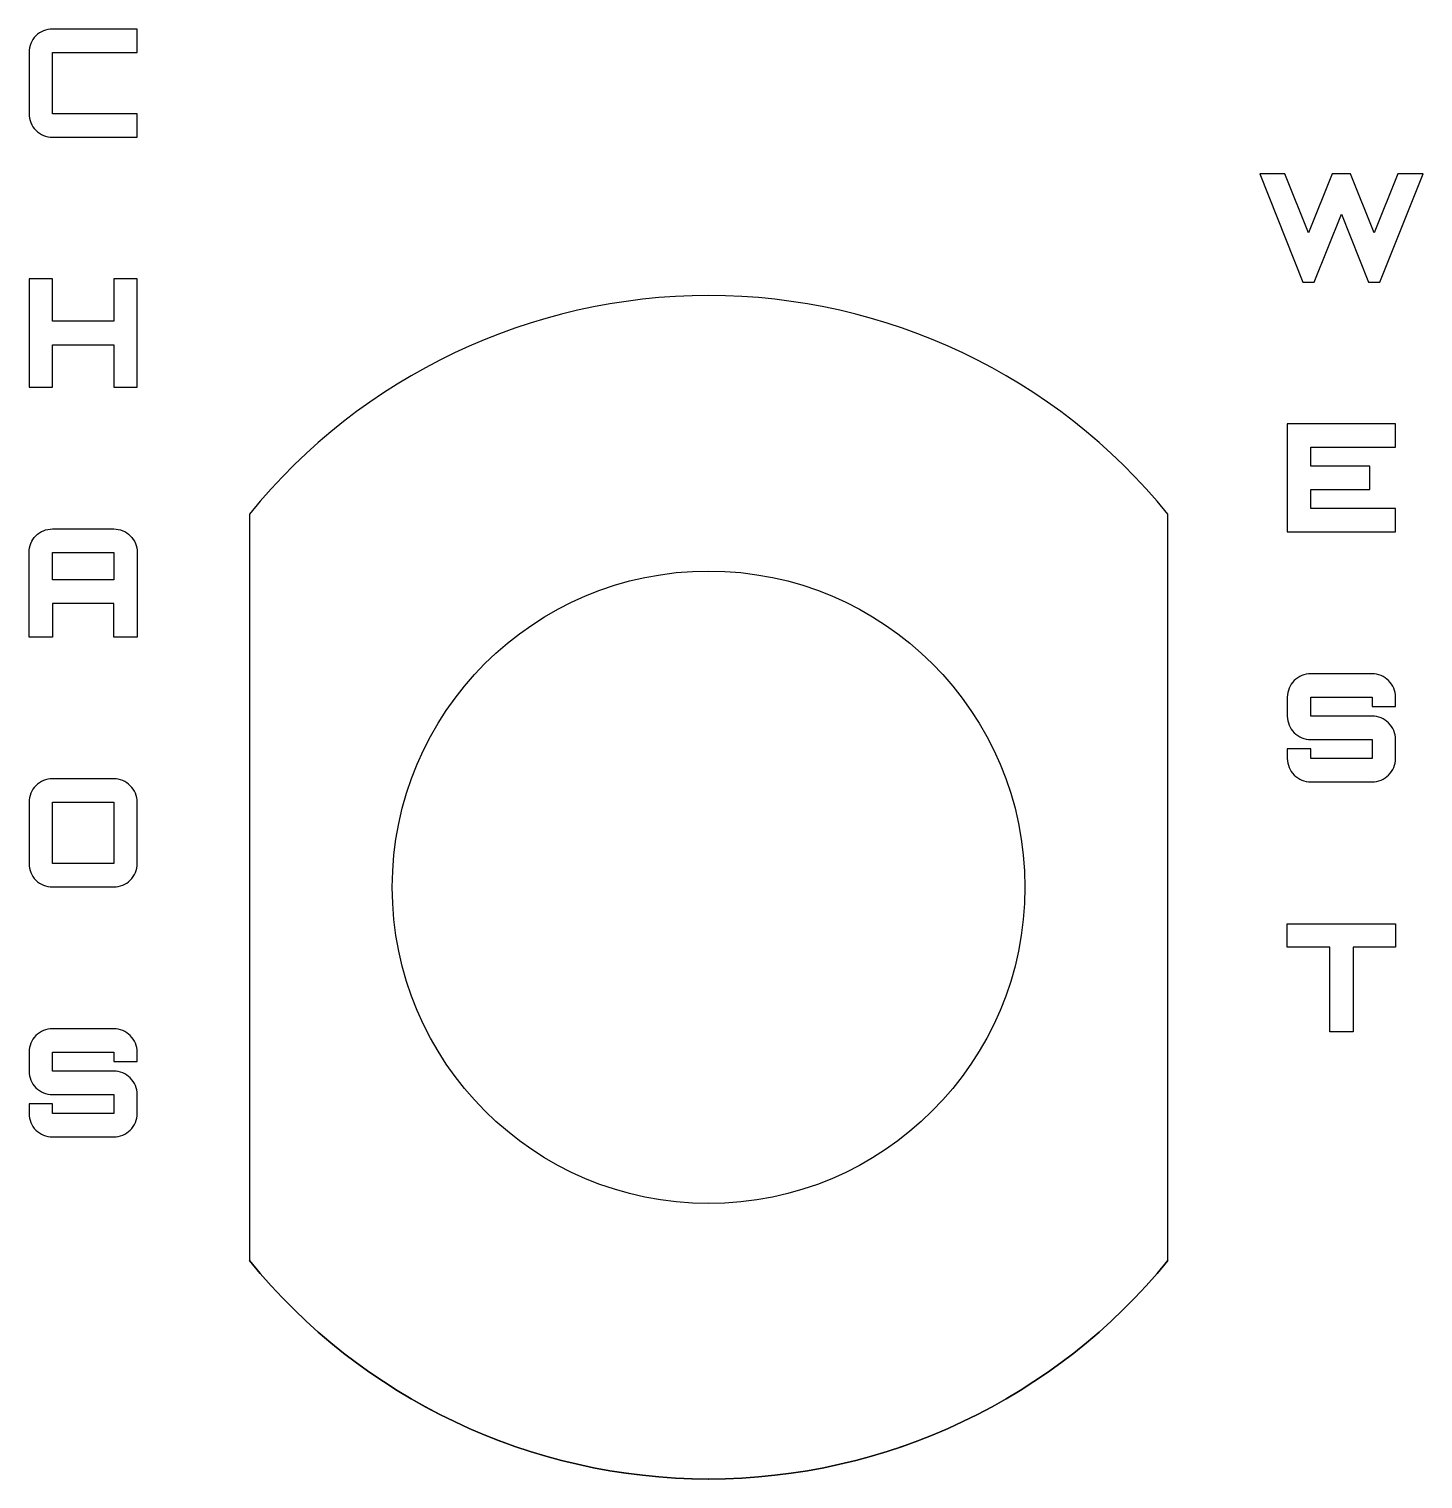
# Model space of a CAD drawing. Header units: inches. Extents: x 0.2 to 1.57, y 0.15 to 1.57.
import ezdxf

# ---------------------------------------------------------------- set-up
doc = ezdxf.new("R2010")
doc.units = ezdxf.units.IN
doc.header["$MEASUREMENT"] = 0
doc.layers.get('0').update_dxf_attribs({"true_color": 0xffffff})

msp = doc.modelspace()

# ---------------------------------------------------------------- linework, layer by layer
for points in [[(0.306, 1.5433), (0.306, 1.5663), (0.223, 1.5663, 0.414214), (0.2, 1.5433), (0.2, 1.4833, 0.414214), (0.223, 1.4603), (0.306, 1.4603), (0.306, 1.4833), (0.223, 1.4833), (0.223, 1.5433)], [(0.416, 0.3591, 0.475768), (1.3161, 0.3591, -0.475768), (0.416, 0.3591, 0.475768), (1.3161, 0.3591, -0.475768), (0.416, 0.3591, 0.475768), (1.3161, 0.3591), (1.3161, 1.0909, 0.475768), (0.416, 1.0909)], [(0.2, 0.9703), (0.2, 1.0533, -0.414214), (0.223, 1.0763), (0.283, 1.0763, -0.414214), (0.306, 1.0533), (0.306, 0.9703), (0.283, 0.9703), (0.283, 1.0033), (0.223, 1.0033), (0.223, 0.9703)], [(1.5391, 0.8513), (1.5391, 0.8698, 0.414214), (1.5161, 0.8928), (1.4561, 0.8928), (1.4561, 0.9113), (1.5161, 0.9113), (1.5161, 0.9021), (1.5391, 0.9021), (1.5391, 0.9113, 0.414214), (1.5161, 0.9343), (1.4561, 0.9343, 0.414214), (1.4331, 0.9113), (1.4331, 0.8928, 0.414214), (1.4561, 0.8698), (1.5161, 0.8698), (1.5161, 0.8513), (1.4561, 0.8513), (1.4561, 0.8606), (1.4331, 0.8606), (1.4331, 0.8513, 0.414214), (1.4561, 0.8283), (1.5161, 0.8283, 0.414214)], [(0.2, 0.8083), (0.2, 0.7483, 0.414214), (0.223, 0.7253), (0.283, 0.7253, 0.414214), (0.306, 0.7483), (0.306, 0.8083, 0.414214), (0.283, 0.8313), (0.223, 0.8313, 0.414214)], [(0.283, 0.5541), (0.306, 0.5541), (0.306, 0.5633, 0.414214), (0.283, 0.5863), (0.223, 0.5863, 0.414214), (0.2, 0.5633), (0.2, 0.5448, 0.414214), (0.223, 0.5218), (0.283, 0.5218), (0.283, 0.5033), (0.223, 0.5033), (0.223, 0.5126), (0.2, 0.5126), (0.2, 0.5033, 0.414214), (0.223, 0.4803), (0.283, 0.4803, 0.414214), (0.306, 0.5033), (0.306, 0.5218, 0.414214), (0.283, 0.5448), (0.223, 0.5448), (0.223, 0.5633), (0.283, 0.5633)]]:
    msp.add_lwpolyline(points, format="xyb", close=True)
for points in [[(1.4061, 1.4243), (1.4483, 1.3183), (1.4595, 1.3183), (1.4861, 1.3848), (1.5126, 1.3183), (1.5238, 1.3183), (1.5661, 1.4243), (1.5413, 1.4243), (1.5182, 1.3664), (1.4951, 1.4243), (1.4771, 1.4243), (1.4539, 1.3664), (1.4308, 1.4243)], [(0.306, 1.2153), (0.306, 1.3213), (0.283, 1.3213), (0.283, 1.2798), (0.223, 1.2798), (0.223, 1.3213), (0.2, 1.3213), (0.2, 1.2153), (0.223, 1.2153), (0.223, 1.2568), (0.283, 1.2568), (0.283, 1.2153)], [(1.5391, 1.1793), (1.4331, 1.1793), (1.4331, 1.0733), (1.5391, 1.0733), (1.5391, 1.0963), (1.4561, 1.0963), (1.4561, 1.1148), (1.5141, 1.1148), (1.5141, 1.1378), (1.4561, 1.1378), (1.4561, 1.1563), (1.5391, 1.1563)], [(0.223, 1.0263), (0.223, 1.0533), (0.283, 1.0533), (0.283, 1.0263)], [(0.223, 0.7483), (0.223, 0.8083), (0.283, 0.8083), (0.283, 0.7483)], [(1.4331, 0.6893), (1.5391, 0.6893), (1.5391, 0.6663), (1.4976, 0.6663), (1.4976, 0.5833), (1.4746, 0.5833), (1.4746, 0.6663), (1.4331, 0.6663)]]:
    msp.add_lwpolyline(points, close=True)
msp.add_circle((0.866, 0.725), 0.31)
msp.add_arc((0.866, 0.725), 0.58, 219.1128, 320.8872)
msp.add_arc((0.866, 0.725), 0.58, 219.1128, 320.8872)

doc.saveas('drawing.dxf')
